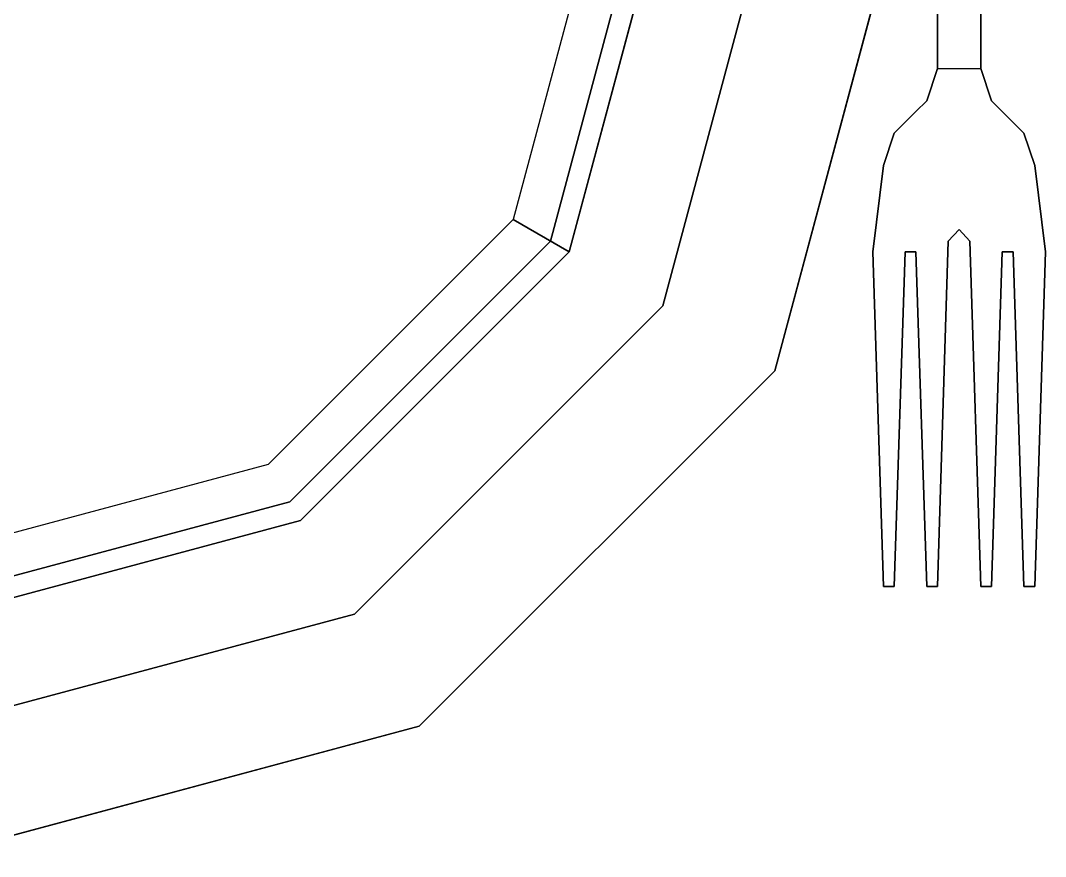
# Model space of a CAD drawing. Header units: inches. Extents: x 38074 to 101214, y 18833 to 57379.
# Drawn here: x 98258.8 to 98404.9, y 36712.9 to 36832.1 of the extents above; entities that cross this region are included whole.
import ezdxf

# ---------------------------------------------------------------- set-up
doc = ezdxf.new("R2010")
doc.units = ezdxf.units.IN

# ---------------------------------------------------------------- blocks, each defined once
blk = doc.blocks.new('A$C403C54AD')
for p, q in [((1.2372, 1.33067, -0.03581), (1.23566, 1.33529, -0.03534)), ((1.2372, 1.33067, -0.03888), (1.23566, 1.33529, -0.03842))]:
    blk.add_line(p, q)
at = {"linetype": 'ByBlock'}
for points, invisible_edges in [([(1.0802, 1.2691, -0.02965), (1.0802, 1.37069, -0.02965), (1.0802, 1.37069, -0.02965), (1.131, 1.28271, -0.02965)], 5), ([(1.16818, 1.3199, -0.02965), (1.0802, 1.37069, -0.02965), (1.0802, 1.37069, -0.02965), (1.18179, 1.37069, -0.02965)], 5), ([(1.131, 1.28271, -0.02965), (1.0802, 1.37069, -0.02965), (1.0802, 1.37069, -0.02965), (1.16818, 1.3199, -0.02965)], 5), ([(1.18418, 1.31066, -0.02349), (1.16818, 1.3199, -0.02965), (1.18179, 1.37069, -0.02965), (1.20026, 1.37069, -0.02349)], 5), ([(1.17085, 1.31836, -0.03734), (1.20017, 1.30143, -0.02811), (1.21873, 1.37069, -0.02811), (1.18487, 1.37069, -0.03734)], 5), ([(1.20017, 1.30143, -0.02349), (1.18418, 1.31066, -0.02349), (1.20026, 1.37069, -0.02349), (1.21873, 1.37069, -0.02349)], 5), ([(1.12792, 1.28804, -0.04658), (1.13254, 1.28005, -0.03734), (1.17085, 1.31836, -0.03734), (1.16285, 1.32297, -0.04658)], 1), ([(1.14023, 1.26672, -0.02349), (1.131, 1.28271, -0.02965), (1.16818, 1.3199, -0.02965), (1.18418, 1.31066, -0.02349)], 5), ([(1.13254, 1.28005, -0.03734), (1.14947, 1.25072, -0.02811), (1.20017, 1.30143, -0.02811), (1.17085, 1.31836, -0.03734)], 5), ([(1.14947, 1.25072, -0.02349), (1.14023, 1.26672, -0.02349), (1.18418, 1.31066, -0.02349), (1.20017, 1.30143, -0.02349)], 5), ([(1.0802, 1.27526, -0.04658), (1.0802, 1.26602, -0.03734), (1.13254, 1.28005, -0.03734), (1.12792, 1.28804, -0.04658)], 5), ([(1.0802, 1.25063, -0.02349), (1.0802, 1.2691, -0.02965), (1.131, 1.28271, -0.02965), (1.14023, 1.26672, -0.02349)], 5), ([(1.0802, 1.26602, -0.03734), (1.0802, 1.23216, -0.02811), (1.14947, 1.25072, -0.02811), (1.13254, 1.28005, -0.03734)], 5), ([(1.0802, 1.23216, -0.02349), (1.0802, 1.25063, -0.02349), (1.14023, 1.26672, -0.02349), (1.14947, 1.25072, -0.02349)], 5)]:
    blk.add_3dface(points, dxfattribs=dict(at, invisible_edges=invisible_edges))
for points in [[(1.16285, 1.32297, -0.04658), (1.17085, 1.31836, -0.03734), (1.18487, 1.37069, -0.03734), (1.17563, 1.37069, -0.04658)], [(1.20017, 1.30143, -0.02811), (1.20017, 1.30143, -0.02349), (1.21873, 1.37069, -0.02349), (1.21873, 1.37069, -0.02811)], [(1.14947, 1.25072, -0.02811), (1.14947, 1.25072, -0.02349), (1.20017, 1.30143, -0.02349), (1.20017, 1.30143, -0.02811)], [(1.0802, 1.23216, -0.02811), (1.0802, 1.23216, -0.02349), (1.14947, 1.25072, -0.02349), (1.14947, 1.25072, -0.02811)]]:
    blk.add_3dface(points, dxfattribs=at)
for points in [[(1.22951, 1.3553, -0.02863), (1.22335, 1.3553, -0.02863), (1.22335, 1.34452, -0.03071), (1.22951, 1.34452, -0.03071)], [(1.22951, 1.3553, -0.03122), (1.22335, 1.3553, -0.03122), (1.22335, 1.34452, -0.0333), (1.22951, 1.34452, -0.0333)], [(1.22027, 1.33837, -0.0341), (1.22027, 1.33837, -0.03718), (1.21719, 1.33529, -0.03842), (1.21719, 1.33529, -0.03534)], [(1.23258, 1.33837, -0.03718), (1.23258, 1.33837, -0.0341), (1.23566, 1.33529, -0.03534), (1.23566, 1.33529, -0.03842)], [(1.22643, 1.32156, -0.03868), (1.22643, 1.32156, -0.0356), (1.22489, 1.3199, -0.03545), (1.22489, 1.3199, -0.03853)], [(1.22797, 1.3199, -0.03545), (1.22797, 1.3199, -0.03853), (1.22643, 1.32156, -0.03868), (1.22643, 1.32156, -0.0356)], [(1.22335, 1.27064, -0.03119), (1.22335, 1.27064, -0.02811), (1.22489, 1.3199, -0.03545), (1.22489, 1.3199, -0.03853)], [(1.22797, 1.3199, -0.03853), (1.22797, 1.3199, -0.03545), (1.22951, 1.27064, -0.02811), (1.22951, 1.27064, -0.03119)], [(1.21411, 1.31836, -0.03829), (1.21411, 1.31836, -0.03521), (1.21565, 1.27064, -0.02811), (1.21565, 1.27064, -0.03119)], [(1.21719, 1.27064, -0.02811), (1.21719, 1.27064, -0.03119), (1.21873, 1.31836, -0.03829), (1.21873, 1.31836, -0.03521)], [(1.22027, 1.31836, -0.03829), (1.22027, 1.31836, -0.03521), (1.21873, 1.31836, -0.03521), (1.21873, 1.31836, -0.03829)], [(1.22027, 1.31836, -0.03829), (1.22027, 1.31836, -0.03521), (1.22181, 1.27064, -0.02811), (1.22181, 1.27064, -0.03119)], [(1.23105, 1.27064, -0.02811), (1.23105, 1.27064, -0.03119), (1.23258, 1.31836, -0.03829), (1.23258, 1.31836, -0.03521)], [(1.23412, 1.31836, -0.03521), (1.23412, 1.31836, -0.03829), (1.23258, 1.31836, -0.03829), (1.23258, 1.31836, -0.03521)], [(1.23412, 1.31836, -0.03521), (1.23412, 1.31836, -0.03829), (1.23566, 1.27064, -0.03119), (1.23566, 1.27064, -0.02811)], [(1.2372, 1.27064, -0.02811), (1.2372, 1.27064, -0.03119), (1.23874, 1.31836, -0.03829), (1.23874, 1.31836, -0.03521)], [(1.21565, 1.27064, -0.03119), (1.21565, 1.27064, -0.02811), (1.21719, 1.27064, -0.02811), (1.21719, 1.27064, -0.03119)], [(1.22181, 1.27064, -0.03119), (1.22181, 1.27064, -0.02811), (1.22335, 1.27064, -0.02811), (1.22335, 1.27064, -0.03119)], [(1.22951, 1.27064, -0.03119), (1.22951, 1.27064, -0.02811), (1.23105, 1.27064, -0.02811), (1.23105, 1.27064, -0.03119)], [(1.23566, 1.27064, -0.03119), (1.23566, 1.27064, -0.02811), (1.2372, 1.27064, -0.02811), (1.2372, 1.27064, -0.03119)]]:
    blk.add_3dface(points)
for points, invisible_edges in [([(1.22335, 1.3553, -0.03122), (1.22335, 1.3553, -0.02863), (1.22335, 1.34452, -0.03071), (1.22335, 1.34452, -0.0333)], 5), ([(1.22951, 1.34452, -0.0333), (1.22951, 1.34452, -0.03071), (1.22951, 1.3553, -0.02863), (1.22951, 1.3553, -0.03122)], 5), ([(1.22335, 1.34452, -0.03071), (1.22951, 1.34452, -0.03071), (1.23105, 1.33991, -0.03306), (1.22181, 1.33991, -0.03306)], 4), ([(1.22335, 1.34452, -0.03071), (1.22335, 1.34452, -0.0333), (1.22181, 1.33991, -0.03584), (1.22181, 1.33991, -0.03306)], 5), ([(1.22335, 1.34452, -0.0333), (1.22951, 1.34452, -0.0333), (1.23105, 1.33991, -0.03584), (1.22181, 1.33991, -0.03584)], 4), ([(1.22951, 1.34452, -0.0333), (1.22951, 1.34452, -0.03071), (1.23105, 1.33991, -0.03306), (1.23105, 1.33991, -0.03584)], 5), ([(1.23105, 1.33991, -0.03306), (1.22181, 1.33991, -0.03306), (1.22027, 1.33837, -0.0341), (1.23258, 1.33837, -0.0341)], 5), ([(1.23105, 1.33991, -0.03584), (1.22181, 1.33991, -0.03584), (1.22027, 1.33837, -0.03718), (1.23258, 1.33837, -0.03718)], 5), ([(1.22181, 1.33991, -0.03584), (1.22181, 1.33991, -0.03306), (1.22027, 1.33837, -0.0341), (1.22027, 1.33837, -0.03718)], 1), ([(1.23105, 1.33991, -0.03306), (1.23105, 1.33991, -0.03584), (1.23258, 1.33837, -0.03718), (1.23258, 1.33837, -0.0341)], 1), ([(1.23258, 1.33837, -0.03718), (1.22027, 1.33837, -0.03718), (1.21719, 1.33529, -0.03842), (1.23566, 1.33529, -0.03842)], 5), ([(1.23258, 1.33837, -0.0341), (1.22027, 1.33837, -0.0341), (1.21719, 1.33529, -0.03534), (1.23566, 1.33529, -0.03534)], 5), ([(1.21719, 1.33529, -0.03534), (1.23566, 1.33529, -0.03534), (1.2372, 1.33067, -0.03581), (1.21565, 1.33067, -0.03581)], 5), ([(1.21719, 1.33529, -0.03842), (1.23566, 1.33529, -0.03842), (1.2372, 1.33067, -0.03888), (1.21565, 1.33067, -0.03888)], 5), ([(1.21719, 1.33529, -0.03842), (1.21719, 1.33529, -0.03534), (1.21565, 1.33067, -0.03581), (1.21565, 1.33067, -0.03888)], 4), ([(1.23566, 1.33529, -0.03534), (1.23566, 1.33529, -0.03842), (1.2372, 1.33067, -0.03888), (1.2372, 1.33067, -0.03581)], 4), ([(1.21565, 1.33067, -0.03581), (1.22027, 1.31836, -0.03521), (1.21873, 1.31836, -0.03521), (1.21411, 1.31836, -0.03521)], 5), ([(1.21565, 1.33067, -0.03888), (1.22027, 1.31836, -0.03829), (1.21873, 1.31836, -0.03829), (1.21411, 1.31836, -0.03829)], 5), ([(1.21565, 1.33067, -0.03581), (1.21565, 1.33067, -0.03888), (1.21411, 1.31836, -0.03829), (1.21411, 1.31836, -0.03521)], 1), ([(1.21565, 1.33067, -0.03581), (1.22643, 1.32156, -0.0356), (1.22489, 1.3199, -0.03545), (1.22027, 1.31836, -0.03521)], 13), ([(1.21565, 1.33067, -0.03581), (1.22643, 1.32156, -0.0356), (1.2372, 1.33067, -0.03581), (1.21565, 1.33067, -0.03581)], 7), ([(1.21565, 1.33067, -0.03888), (1.22643, 1.32156, -0.03868), (1.2372, 1.33067, -0.03888), (1.21565, 1.33067, -0.03888)], 7), ([(1.21565, 1.33067, -0.03888), (1.22643, 1.32156, -0.03868), (1.22489, 1.3199, -0.03853), (1.22027, 1.31836, -0.03829)], 13), ([(1.2372, 1.33067, -0.03581), (1.22643, 1.32156, -0.0356), (1.22797, 1.3199, -0.03545), (1.23258, 1.31836, -0.03521)], 13), ([(1.2372, 1.33067, -0.03888), (1.22643, 1.32156, -0.03868), (1.22797, 1.3199, -0.03853), (1.23258, 1.31836, -0.03829)], 13), ([(1.2372, 1.33067, -0.03581), (1.23258, 1.31836, -0.03521), (1.23412, 1.31836, -0.03521), (1.23874, 1.31836, -0.03521)], 5), ([(1.2372, 1.33067, -0.03888), (1.23258, 1.31836, -0.03829), (1.23412, 1.31836, -0.03829), (1.23874, 1.31836, -0.03829)], 5), ([(1.2372, 1.33067, -0.03888), (1.2372, 1.33067, -0.03581), (1.23874, 1.31836, -0.03521), (1.23874, 1.31836, -0.03829)], 1), ([(1.22027, 1.31836, -0.03521), (1.22489, 1.3199, -0.03545), (1.22335, 1.27064, -0.02811), (1.22181, 1.27064, -0.02811)], 1), ([(1.22027, 1.31836, -0.03829), (1.22489, 1.3199, -0.03853), (1.22335, 1.27064, -0.03119), (1.22181, 1.27064, -0.03119)], 1), ([(1.22797, 1.3199, -0.03545), (1.23258, 1.31836, -0.03521), (1.23105, 1.27064, -0.02811), (1.22951, 1.27064, -0.02811)], 1), ([(1.22797, 1.3199, -0.03853), (1.23258, 1.31836, -0.03829), (1.23105, 1.27064, -0.03119), (1.22951, 1.27064, -0.03119)], 1), ([(1.21873, 1.31836, -0.03521), (1.21411, 1.31836, -0.03521), (1.21565, 1.27064, -0.02811), (1.21719, 1.27064, -0.02811)], 1), ([(1.21873, 1.31836, -0.03829), (1.21411, 1.31836, -0.03829), (1.21565, 1.27064, -0.03119), (1.21719, 1.27064, -0.03119)], 1), ([(1.23412, 1.31836, -0.03521), (1.23874, 1.31836, -0.03521), (1.2372, 1.27064, -0.02811), (1.23566, 1.27064, -0.02811)], 1), ([(1.23412, 1.31836, -0.03829), (1.23874, 1.31836, -0.03829), (1.2372, 1.27064, -0.03119), (1.23566, 1.27064, -0.03119)], 1)]:
    blk.add_3dface(points, dxfattribs=dict(invisible_edges=invisible_edges))

msp = doc.modelspace()

# ---------------------------------------------------------------- block references
at = {"xscale": 1000, "yscale": 1000, "zscale": 1000}
msp.add_blockref('A$C403C54AD', (97166.18, 35480.7, 0.6), dxfattribs=at)

doc.saveas('drawing.dxf')
